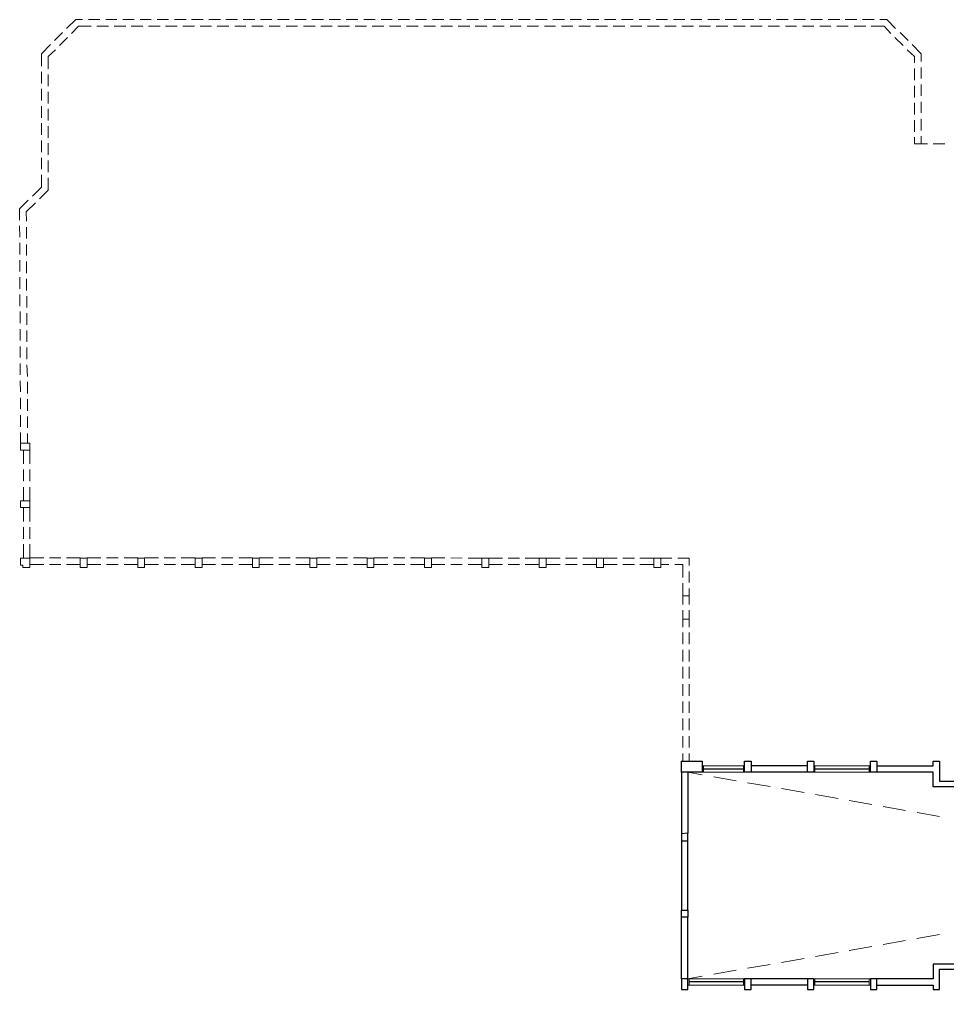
# Model space of a CAD drawing. Header units: millimetres. Extents: x -59 to 47, y 152 to 919.
# Drawn here: x -43.66 to -2.7, y 225.6 to 268.39 of the extents above; entities that cross this region are included whole.
import ezdxf

# ---------------------------------------------------------------- set-up
doc = ezdxf.new("R2010")
doc.units = ezdxf.units.MM
for name, color, linetype in [('PDF_014402$BL', 7, 'Continuous'), ('PDF_014402$BL-ABOVE', 7, 'Continuous'), ('PDF_014402$WA', 7, 'Continuous'), ('PDF_014402$WA-COL', 7, 'Continuous'), ('PDF_014402$WA-EXT', 7, 'Continuous'), ('PDF_014402$WN', 7, 'Continuous')]:
    doc.layers.add(name, color=color, linetype=linetype)

msp = doc.modelspace()

# ---------------------------------------------------------------- linework, layer by layer
at = {"layer": 'PDF_014402$BL', "lineweight": 9}
for points in [[(-11.655, 235.475), (-13.524, 235.475)], [(-6.1, 235.475), (-8.604, 235.475)], [(-14.158, 235.192), (-13.524, 235.069)], [(-13.524, 235.192), (-11.655, 235.192)], [(-13.012, 234.981), (-12.025, 234.805)], [(-8.604, 235.192), (-6.1, 235.192)], [(-11.531, 234.716), (-10.526, 234.558)], [(-10.032, 234.47), (-9.027, 234.293)], [(-8.534, 234.205), (-7.529, 234.029)], [(-7.035, 233.941), (-6.047, 233.764)], [(-5.536, 233.676), (-4.549, 233.5)], [(-4.037, 233.412), (-3.05, 233.235)], [(-5.536, 227.593), (-4.549, 227.769)], [(-4.055, 227.857), (-3.05, 228.034)], [(-8.534, 227.064), (-7.529, 227.24)], [(-7.035, 227.328), (-6.047, 227.505)], [(-10.032, 226.8), (-9.027, 226.976)], [(-13.012, 226.288), (-12.025, 226.464)], [(-11.531, 226.553), (-10.526, 226.711)], [(-11.655, 226.077), (-14.158, 226.077), (-13.524, 226.2)], [(-6.1, 226.077), (-8.604, 226.077)], [(-14.158, 225.794), (-11.655, 225.794)], [(-8.604, 225.794), (-6.1, 225.794)]]:
    msp.add_lwpolyline(points, dxfattribs=at)
at = {"layer": 'PDF_014402$BL-ABOVE', "lineweight": 9}
for points in [[(-41.577, 267.989), (-41.171, 268.394), (-40.871, 268.394)], [(-40.607, 268.394), (-40.113, 268.394)], [(-39.849, 268.394), (-39.355, 268.394)], [(-39.09, 268.394), (-38.597, 268.394)], [(-38.332, 268.394), (-37.839, 268.394)], [(-37.574, 268.394), (-37.08, 268.394)], [(-36.816, 268.394), (-36.305, 268.394)], [(-36.058, 268.394), (-35.546, 268.394)], [(-35.299, 268.394), (-34.788, 268.394)], [(-34.541, 268.394), (-34.03, 268.394)], [(-33.783, 268.394), (-33.272, 268.394)], [(-33.025, 268.394), (-32.514, 268.394)], [(-32.267, 268.394), (-31.755, 268.394)], [(-31.509, 268.394), (-30.997, 268.394)], [(-30.75, 268.394), (-30.239, 268.394)], [(-29.992, 268.394), (-29.481, 268.394)], [(-29.234, 268.394), (-28.723, 268.394)], [(-28.458, 268.394), (-27.964, 268.394)], [(-27.7, 268.394), (-27.206, 268.394)], [(-26.942, 268.394), (-26.448, 268.394)], [(-26.184, 268.394), (-25.69, 268.394)], [(-25.425, 268.394), (-24.932, 268.394)], [(-24.667, 268.394), (-24.156, 268.394)], [(-23.909, 268.394), (-23.398, 268.394)], [(-23.151, 268.394), (-22.639, 268.394)], [(-22.393, 268.394), (-21.881, 268.394)], [(-21.634, 268.394), (-21.123, 268.394)], [(-20.876, 268.394), (-20.365, 268.394)], [(-20.118, 268.394), (-19.607, 268.394)], [(-19.36, 268.394), (-18.849, 268.394)], [(-18.602, 268.394), (-18.09, 268.394)], [(-17.843, 268.394), (-17.332, 268.394)], [(-17.085, 268.394), (-16.574, 268.394)], [(-16.309, 268.394), (-15.816, 268.394)], [(-15.551, 268.394), (-15.058, 268.394)], [(-14.793, 268.394), (-14.299, 268.394)], [(-14.035, 268.394), (-13.541, 268.394)], [(-13.277, 268.394), (-12.765, 268.394)], [(-12.519, 268.394), (-12.007, 268.394)], [(-11.76, 268.394), (-11.249, 268.394)], [(-11.002, 268.394), (-10.491, 268.394)], [(-10.244, 268.394), (-9.733, 268.394)], [(-9.486, 268.394), (-8.974, 268.394)], [(-8.728, 268.394), (-8.216, 268.394)], [(-7.969, 268.394), (-7.458, 268.394)], [(-7.211, 268.394), (-6.7, 268.394)], [(-6.453, 268.394), (-5.942, 268.394)], [(-5.695, 268.394), (-5.377, 268.394), (-4.99, 267.989)], [(-41.365, 267.777), (-41.048, 268.094), (-40.483, 268.094)], [(-40.237, 268.094), (-39.725, 268.094)], [(-39.478, 268.094), (-38.967, 268.094)], [(-38.72, 268.094), (-38.209, 268.094)], [(-37.962, 268.094), (-37.451, 268.094)], [(-37.204, 268.094), (-36.692, 268.094)], [(-36.446, 268.094), (-35.934, 268.094)], [(-35.687, 268.094), (-35.176, 268.094)], [(-34.929, 268.094), (-34.418, 268.094)], [(-34.153, 268.094), (-33.66, 268.094)], [(-33.395, 268.094), (-32.901, 268.094)], [(-32.637, 268.094), (-32.143, 268.094)], [(-31.879, 268.094), (-31.385, 268.094)], [(-31.121, 268.094), (-30.609, 268.094)], [(-30.362, 268.094), (-29.851, 268.094)], [(-29.604, 268.094), (-29.093, 268.094)], [(-28.846, 268.094), (-28.335, 268.094)], [(-28.088, 268.094), (-27.577, 268.094)], [(-27.33, 268.094), (-26.818, 268.094)], [(-26.571, 268.094), (-26.06, 268.094)], [(-25.813, 268.094), (-25.302, 268.094)], [(-25.055, 268.094), (-24.544, 268.094)], [(-24.297, 268.094), (-23.786, 268.094)], [(-23.539, 268.094), (-23.027, 268.094)], [(-22.763, 268.094), (-22.269, 268.094)], [(-22.005, 268.094), (-21.511, 268.094)], [(-21.247, 268.094), (-20.753, 268.094)], [(-20.488, 268.094), (-19.995, 268.094)], [(-19.73, 268.094), (-19.236, 268.094)], [(-18.972, 268.094), (-18.461, 268.094)], [(-18.214, 268.094), (-17.702, 268.094)], [(-17.456, 268.094), (-16.944, 268.094)], [(-16.697, 268.094), (-16.186, 268.094)], [(-15.939, 268.094), (-15.428, 268.094)], [(-15.181, 268.094), (-14.67, 268.094)], [(-14.423, 268.094), (-13.911, 268.094)], [(-13.665, 268.094), (-13.153, 268.094)], [(-12.906, 268.094), (-12.395, 268.094)], [(-12.148, 268.094), (-11.637, 268.094)], [(-11.39, 268.094), (-10.879, 268.094)], [(-10.614, 268.094), (-10.121, 268.094)], [(-9.856, 268.094), (-9.362, 268.094)], [(-9.098, 268.094), (-8.604, 268.094)], [(-8.34, 268.094), (-7.846, 268.094)], [(-7.581, 268.094), (-7.088, 268.094)], [(-6.823, 268.094), (-6.312, 268.094)], [(-6.065, 268.094), (-5.501, 268.094), (-5.201, 267.777)], [(-41.753, 267.812), (-42.106, 267.46)], [(-41.541, 267.601), (-41.894, 267.248)], [(-4.655, 267.248), (-5.025, 267.601)], [(-4.443, 267.46), (-4.796, 267.812)], [(-42.282, 267.283), (-42.687, 266.878), (-42.687, 266.331)], [(-42.07, 267.054), (-42.388, 266.754), (-42.388, 266.208)], [(-4.478, 267.054), (-4.161, 266.754), (-4.161, 266.472)], [(-3.861, 266.543), (-3.861, 266.878), (-4.267, 267.283)], [(-4.161, 266.225), (-4.161, 265.714)], [(-3.861, 265.785), (-3.861, 266.278)], [(-42.687, 266.084), (-42.687, 265.573)], [(-42.388, 265.961), (-42.388, 265.45)], [(-42.687, 265.326), (-42.687, 264.815)], [(-4.161, 265.467), (-4.161, 264.956)], [(-3.861, 265.026), (-3.861, 265.52)], [(-42.388, 265.203), (-42.388, 264.691)], [(-42.687, 264.568), (-42.687, 264.057)], [(-4.161, 264.709), (-4.161, 264.198)], [(-3.861, 264.268), (-3.861, 264.762)], [(-42.388, 264.444), (-42.388, 263.933)], [(-42.687, 263.81), (-42.687, 263.298)], [(-42.388, 263.686), (-42.388, 263.175)], [(-4.161, 263.951), (-4.161, 263.439)], [(-3.861, 263.492), (-3.861, 264.004)], [(-4.161, 263.193), (-4.161, 262.91), (-3.579, 262.91)], [(-3.861, 262.91), (-3.861, 263.245)], [(-42.687, 263.052), (-42.687, 262.54)], [(-42.388, 262.928), (-42.388, 262.417)], [(-3.332, 262.91), (-2.821, 262.91)], [(-42.687, 262.293), (-42.687, 261.782)], [(-42.388, 262.17), (-42.388, 261.659)], [(-42.687, 261.535), (-42.687, 260.989), (-43.075, 260.601)], [(-42.388, 261.412), (-42.388, 260.865), (-42.776, 260.477)], [(-43.269, 260.424), (-43.657, 260.036), (-43.657, 259.543)], [(-42.952, 260.301), (-43.357, 259.913), (-43.34, 259.49)], [(-43.657, 259.296), (-43.64, 258.785)], [(-43.34, 259.225), (-43.34, 258.732)], [(-43.64, 258.538), (-43.64, 258.026)], [(-43.34, 258.467), (-43.34, 257.973)], [(-43.64, 257.779), (-43.64, 257.268)], [(-43.34, 257.709), (-43.34, 257.198)], [(-43.64, 257.021), (-43.64, 256.51)], [(-43.34, 256.951), (-43.34, 256.439)], [(-43.64, 256.263), (-43.64, 255.752)], [(-43.322, 256.193), (-43.322, 255.681)], [(-43.622, 255.505), (-43.622, 254.994)], [(-43.322, 255.434), (-43.322, 254.923)], [(-43.622, 254.729), (-43.622, 254.235)], [(-43.322, 254.676), (-43.322, 254.165)], [(-43.622, 253.971), (-43.622, 253.477)], [(-43.322, 253.918), (-43.322, 253.407)], [(-43.622, 253.213), (-43.622, 252.719)], [(-43.322, 253.16), (-43.305, 252.648)], [(-43.622, 252.455), (-43.604, 251.961)], [(-43.305, 252.402), (-43.305, 251.89)], [(-43.604, 251.696), (-43.604, 251.203)], [(-43.305, 251.643), (-43.305, 251.132)], [(-43.604, 250.938), (-43.604, 250.427)], [(-43.305, 250.885), (-43.305, 250.374)], [(-43.604, 250.18), (-43.604, 249.704)], [(-43.305, 250.127), (-43.305, 249.704)], [(-43.481, 249.387), (-43.481, 248.787)], [(-43.199, 249.387), (-43.199, 248.787)], [(-43.481, 248.54), (-43.481, 248.029)], [(-43.199, 248.54), (-43.199, 248.029)], [(-43.481, 247.764), (-43.481, 247.165)], [(-43.199, 247.764), (-43.199, 247.165)], [(-43.481, 246.865), (-43.481, 246.248)], [(-43.199, 246.865), (-43.199, 246.248)], [(-43.481, 246.001), (-43.481, 245.49)], [(-43.199, 246.001), (-43.199, 245.49)], [(-43.199, 245.243), (-43.199, 244.626), (-43.199, 244.22), (-43.499, 244.22), (-43.499, 244.326), (-43.604, 244.326), (-43.604, 244.626), (-43.199, 244.626)], [(-43.481, 245.243), (-43.481, 244.626)], [(-42.582, 244.643), (-43.199, 244.643)], [(-41.823, 244.643), (-42.335, 244.643)], [(-40.977, 244.643), (-41.577, 244.643)], [(-40.06, 244.643), (-40.66, 244.643)], [(-39.302, 244.643), (-39.813, 244.643)], [(-38.438, 244.643), (-39.038, 244.643)], [(-37.521, 244.643), (-38.138, 244.643)], [(-36.763, 244.643), (-37.274, 244.643)], [(-35.899, 244.643), (-36.516, 244.643)], [(-35, 244.643), (-35.599, 244.643)], [(-34.242, 244.643), (-34.735, 244.643)], [(-33.378, 244.643), (-33.977, 244.643)], [(-32.461, 244.643), (-33.078, 244.643)], [(-31.702, 244.643), (-32.214, 244.643)], [(-30.839, 244.643), (-31.456, 244.643)], [(-29.939, 244.643), (-30.539, 244.643)], [(-29.181, 244.643), (-29.675, 244.643)], [(-28.317, 244.643), (-28.917, 244.643)], [(-27.4, 244.643), (-28.017, 244.643)], [(-26.642, 244.643), (-27.153, 244.643)], [(-25.778, 244.643), (-26.395, 244.643)], [(-24.879, 244.643), (-25.478, 244.643)], [(-24.121, 244.626), (-24.614, 244.643)], [(-23.257, 244.626), (-23.856, 244.626)], [(-22.34, 244.626), (-22.939, 244.626)], [(-21.582, 244.626), (-22.093, 244.626)], [(-20.718, 244.626), (-21.335, 244.626)], [(-19.801, 244.626), (-20.418, 244.626)], [(-19.042, 244.626), (-19.554, 244.626)], [(-18.196, 244.626), (-18.796, 244.626)], [(-17.279, 244.626), (-17.879, 244.626)], [(-16.521, 244.626), (-17.032, 244.626)], [(-15.657, 244.626), (-16.274, 244.626)], [(-14.864, 244.626), (-15.357, 244.626)], [(-14.105, 244.308), (-14.105, 244.626), (-14.599, 244.626)], [(-42.582, 244.344), (-43.199, 244.344)], [(-41.823, 244.344), (-42.335, 244.344)], [(-40.977, 244.344), (-41.577, 244.344)], [(-40.06, 244.344), (-40.66, 244.344)], [(-39.302, 244.344), (-39.813, 244.344)], [(-38.438, 244.344), (-39.038, 244.344)], [(-37.521, 244.344), (-38.138, 244.344)], [(-36.763, 244.344), (-37.274, 244.344)], [(-35.899, 244.344), (-36.516, 244.344)], [(-35, 244.344), (-35.599, 244.344)], [(-34.242, 244.344), (-34.735, 244.344)], [(-33.378, 244.344), (-33.977, 244.344)], [(-32.461, 244.344), (-33.078, 244.344)], [(-31.702, 244.344), (-32.214, 244.344)], [(-30.839, 244.344), (-31.456, 244.344)], [(-29.939, 244.344), (-30.539, 244.344)], [(-29.181, 244.344), (-29.675, 244.344)], [(-28.317, 244.344), (-28.917, 244.344)], [(-27.4, 244.344), (-28.017, 244.344)], [(-26.642, 244.344), (-27.153, 244.344)], [(-25.778, 244.344), (-26.395, 244.344)], [(-24.879, 244.344), (-25.478, 244.344)], [(-24.121, 244.344), (-24.614, 244.344)], [(-23.257, 244.344), (-23.856, 244.344)], [(-22.34, 244.344), (-22.939, 244.344)], [(-21.582, 244.344), (-22.093, 244.344)], [(-20.718, 244.344), (-21.335, 244.344)], [(-19.801, 244.344), (-20.418, 244.344)], [(-19.042, 244.344), (-19.554, 244.344)], [(-18.196, 244.344), (-18.796, 244.344)], [(-17.279, 244.344), (-17.879, 244.344)], [(-16.521, 244.344), (-17.032, 244.344)], [(-15.657, 244.344), (-16.274, 244.344)], [(-15.005, 244.344), (-15.357, 244.344)], [(-14.388, 243.779), (-14.388, 244.344), (-14.74, 244.344)], [(-14.105, 243.55), (-14.105, 244.044)], [(-14.388, 242.968), (-14.388, 243.533)], [(-14.105, 242.968), (-14.105, 243.286)], [(-14.105, 242.58), (-14.105, 242.968), (-14.388, 242.968), (-14.388, 242.58)], [(-14.388, 242.334), (-14.388, 241.946), (-14.105, 241.946), (-14.105, 242.334)], [(-14.388, 241.946), (-14.388, 241.593)], [(-14.105, 241.946), (-14.105, 241.593)], [(-14.388, 241.346), (-14.388, 240.835)], [(-14.105, 241.346), (-14.105, 240.835)], [(-14.388, 240.588), (-14.388, 240.077)], [(-14.105, 240.588), (-14.105, 240.077)], [(-14.388, 239.83), (-14.388, 239.318)], [(-14.105, 239.83), (-14.105, 239.318)], [(-14.388, 239.072), (-14.388, 238.56)], [(-14.105, 239.072), (-14.105, 238.56)], [(-14.388, 238.313), (-14.388, 237.802)], [(-14.105, 238.313), (-14.105, 237.802)], [(-14.388, 237.555), (-14.388, 237.044)], [(-14.105, 237.555), (-14.105, 237.044)], [(-14.388, 236.779), (-14.388, 236.286)], [(-14.105, 236.779), (-14.105, 236.286)], [(-14.388, 236.021), (-14.388, 235.669)], [(-14.105, 236.021), (-14.105, 235.669)]]:
    msp.add_lwpolyline(points, dxfattribs=at)
for points in [[(-43.604, 249.387), (-43.604, 249.704), (-43.199, 249.704), (-43.199, 249.387)], [(-43.604, 246.865), (-43.604, 247.165), (-43.199, 247.165), (-43.199, 246.865)], [(-40.977, 244.626), (-40.66, 244.626), (-40.66, 244.22), (-40.977, 244.22)], [(-38.438, 244.626), (-38.138, 244.626), (-38.138, 244.22), (-38.438, 244.22)], [(-35.899, 244.626), (-35.599, 244.626), (-35.599, 244.22), (-35.899, 244.22)], [(-33.378, 244.626), (-33.078, 244.626), (-33.078, 244.22), (-33.378, 244.22)], [(-30.839, 244.626), (-30.539, 244.626), (-30.539, 244.22), (-30.839, 244.22)], [(-28.317, 244.626), (-28.017, 244.626), (-28.017, 244.22), (-28.317, 244.22)], [(-25.778, 244.626), (-25.478, 244.626), (-25.478, 244.22), (-25.778, 244.22)], [(-23.257, 244.626), (-22.939, 244.626), (-22.939, 244.22), (-23.257, 244.22)], [(-20.718, 244.626), (-20.418, 244.626), (-20.418, 244.22), (-20.718, 244.22)], [(-18.196, 244.626), (-17.879, 244.626), (-17.879, 244.22), (-18.196, 244.22)], [(-15.657, 244.626), (-15.357, 244.626), (-15.357, 244.22), (-15.657, 244.22)]]:
    msp.add_lwpolyline(points, close=True, dxfattribs=at)
at = {"layer": 'PDF_014402$WA', "lineweight": 20}
msp.add_lwpolyline([(-6.1, 235.192), (-8.604, 235.192)], dxfattribs=at)
at = {"layer": 'PDF_014402$WA-COL', "lineweight": 25}
for points in [[(-14.44, 235.192), (-14.44, 235.669), (-13.524, 235.669), (-13.524, 235.192)], [(-11.372, 235.192), (-11.655, 235.192), (-11.655, 235.669), (-11.372, 235.669)], [(-8.604, 235.192), (-8.886, 235.192), (-8.886, 235.669), (-8.604, 235.669)], [(-5.818, 235.192), (-6.1, 235.192), (-6.1, 235.669), (-5.818, 235.669)], [(-14.158, 232.16), (-14.158, 232.495), (-14.44, 232.477), (-14.44, 232.16)], [(-14.44, 229.109), (-14.158, 229.109), (-14.158, 228.792), (-14.44, 228.792)], [(-14.44, 226.077), (-14.44, 225.601), (-14.158, 225.601), (-14.158, 226.077)], [(-11.372, 226.077), (-11.655, 226.077), (-11.655, 225.601), (-11.372, 225.601)], [(-8.604, 226.077), (-8.886, 226.077), (-8.886, 225.601), (-8.604, 225.601)], [(-6.1, 226.077), (-6.1, 225.601), (-5.818, 225.601), (-5.818, 226.077)]]:
    msp.add_lwpolyline(points, close=True, dxfattribs=at)
at = {"layer": 'PDF_014402$WA-EXT', "lineweight": 25}
for points in [[(-8.886, 235.475), (-11.372, 235.475)], [(-5.818, 235.475), (-3.332, 235.475), (-3.332, 235.669), (-3.05, 235.669), (-3.05, 234.787), (-1.481, 234.787), (-1.481, 235.192)], [(-14.44, 235.192), (-14.44, 232.477)], [(-14.158, 235.192), (-14.158, 232.495)], [(-8.886, 235.192), (-11.372, 235.192)], [(-1.199, 235.192), (-1.199, 234.54), (-3.332, 234.54), (-3.332, 235.192), (-5.818, 235.192)], [(-14.44, 232.16), (-14.44, 229.109)], [(-14.158, 229.109), (-14.158, 232.16)], [(-14.44, 226.077), (-14.44, 228.792)], [(-14.158, 226.077), (-14.158, 228.792)], [(-5.818, 225.794), (-3.332, 225.794), (-3.332, 225.601), (-3.05, 225.601), (-3.05, 226.5), (-1.481, 226.5), (-1.481, 225.601), (-1.199, 225.601), (-1.199, 226.729), (-3.332, 226.729), (-3.332, 226.077), (-5.818, 226.077)], [(-8.886, 226.077), (-11.372, 226.077)], [(-8.886, 225.794), (-11.372, 225.794)]]:
    msp.add_lwpolyline(points, dxfattribs=at)
at = {"layer": 'PDF_014402$WN', "lineweight": 0}
for points in [[(-13.524, 235.475), (-13.524, 235.192)], [(-13.471, 235.475), (-13.471, 235.192)], [(-11.707, 235.192), (-11.707, 235.475)], [(-11.655, 235.192), (-11.655, 235.475)], [(-8.604, 235.475), (-8.604, 235.192)], [(-8.551, 235.475), (-8.551, 235.192)], [(-6.153, 235.192), (-6.153, 235.475)], [(-6.1, 235.192), (-6.1, 235.475)], [(-13.471, 235.334), (-11.707, 235.334)], [(-13.471, 235.316), (-11.707, 235.316)], [(-8.551, 235.334), (-6.153, 235.334)], [(-8.551, 235.316), (-6.153, 235.316)], [(-14.158, 226.077), (-14.158, 225.794)], [(-14.105, 226.077), (-14.105, 225.794)], [(-14.105, 225.953), (-11.707, 225.953)], [(-11.707, 225.794), (-11.707, 226.077)], [(-11.655, 225.794), (-11.655, 226.077)], [(-8.604, 226.077), (-8.604, 225.794)], [(-8.551, 226.077), (-8.551, 225.794)], [(-8.551, 225.953), (-6.153, 225.953)], [(-6.153, 225.794), (-6.153, 226.077)], [(-6.1, 225.794), (-6.1, 226.077)], [(-14.105, 225.936), (-11.707, 225.936)], [(-8.551, 225.936), (-6.153, 225.936)]]:
    msp.add_lwpolyline(points, dxfattribs=at)

doc.saveas('drawing.dxf')
